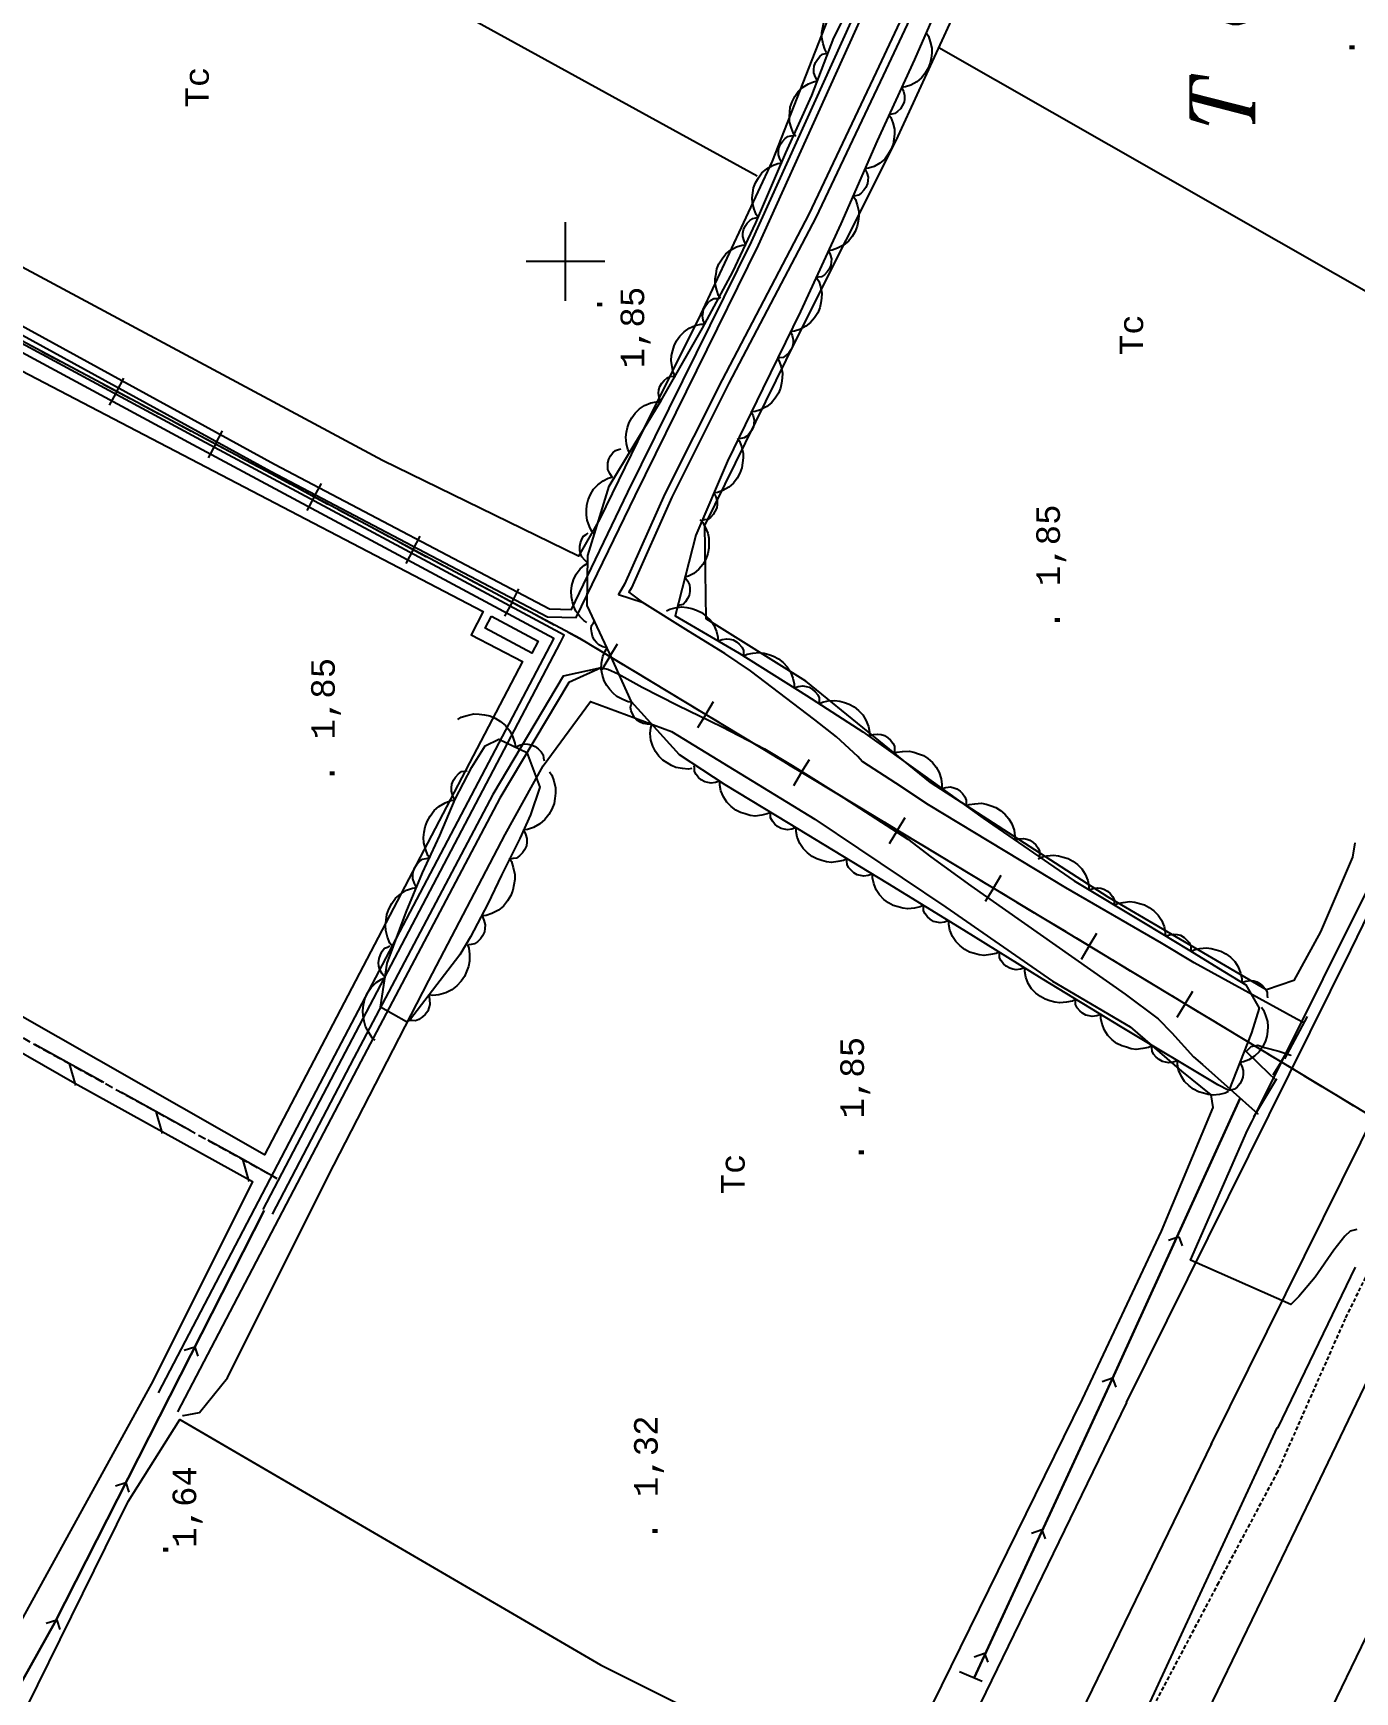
# Model space of a CAD drawing. Extents: x 730354 to 731930, y 4378581 to 4379608.
# Drawn here: x 730766.2 to 730850.2, y 4378709.1 to 4378814.5 of the extents above; entities that cross this region are included whole.
import ezdxf

# ---------------------------------------------------------------- set-up
doc = ezdxf.new("R2010")
doc.units = 0
doc.header["$MEASUREMENT"] = 0
doc.linetypes.add('DASHED', pattern=[0.75, 0.5, -0.25])
doc.linetypes.add('HIDDEN', pattern=[0.375, 0.25, -0.125])
doc.layers.get('0').update_dxf_attribs({"linetype": 'CONTINUOUS'})
for name, color, linetype in [('1', 7, 'CONTINUOUS'), ('11', 7, 'CONTINUOUS'), ('14', 7, 'CONTINUOUS'), ('2', 7, 'CONTINUOUS'), ('22', 7, 'CONTINUOUS'), ('27', 7, 'CONTINUOUS'), ('29', 7, 'CONTINUOUS'), ('30', 7, 'CONTINUOUS'), ('36', 7, 'CONTINUOUS'), ('44', 7, 'CONTINUOUS'), ('48', 7, 'CONTINUOUS'), ('51', 7, 'CONTINUOUS'), ('53', 7, 'CONTINUOUS'), ('56', 7, 'CONTINUOUS'), ('62', 7, 'CONTINUOUS'), ('9', 7, 'CONTINUOUS'), ('PATTERN_CLASS', 7, 'CONTINUOUS')]:
    doc.layers.add(name, color=color, linetype=linetype)
doc.styles.add('ITALICT', font='ITALICT', dxfattribs={"height": 0.2})
doc.styles.add('MONOTXT', font='MONOTXT', dxfattribs={"height": 0.2})

# ---------------------------------------------------------------- blocks, each defined once
blk = doc.blocks.new('CRUZ')
at = {"layer": '62', "color": 7, "linetype": 'CONTINUOUS'}
for p, q in [((0, -2.5), (0, 2.5)), ((-2.5, 0), (2.5, 0))]:
    blk.add_line(p, q, dxfattribs=at)
blk = doc.blocks.new('MARVA')
at = {"layer": '62', "color": 7, "linetype": 'CONTINUOUS', "xscale": 9.99990686758433, "yscale": 9.99990686758433, "rotation": 90}
blk.add_blockref('CRUZ', (3999.96, 1999.98), dxfattribs=at)
at = {"layer": '62', "color": 7, "linetype": 'CONTINUOUS', "style": 'MONOTXT'}
blk.add_attdef('TAG50', (0, 0), '', height=20, rotation=180, dxfattribs=at)
blk = doc.blocks.new('MARVAL')
at = {"layer": '62', "color": 7, "linetype": 'CONTINUOUS', "xscale": 0.1000009313241567, "yscale": 0.1000009313241567}
blk.add_blockref('MARVA', (0, 0), dxfattribs=at)

msp = doc.modelspace()

# ---------------------------------------------------------------- linework, layer by layer
at = {"layer": '1', "color": 1, "linetype": 'CONTINUOUS'}
msp.add_lwpolyline([(730795.3, 4378777.46), (730798.26, 4378775.88), (730797.85, 4378775.11), (730794.89, 4378776.69), (730795.3, 4378777.46)], dxfattribs=at)
at = {"layer": '11', "color": 1, "linetype": 'CONTINUOUS'}
for points in [[(730835.67, 4378727.48), (730849.93, 4378756.23), (730884.98, 4378828.23), (730900, 4378859.41)], [(730841.04, 4378724.82), (730855.31, 4378753.58), (730890.38, 4378825.62), (730900, 4378845.59)], [(730835.67, 4378727.48), (730826.01, 4378707.58), (730819.03, 4378693.21), (730814.09, 4378683.03), (730810.12, 4378674.73), (730806.06, 4378666.15), (730801.54, 4378656.64), (730796.42, 4378646.02), (730790.75, 4378634.5), (730784.64, 4378622.31), (730778.28, 4378609.5), (730773.71, 4378600)], [(730841.07, 4378724.87), (730831.41, 4378704.96), (730824.43, 4378690.6), (730819.5, 4378680.42), (730815.54, 4378672.14), (730811.48, 4378663.57), (730806.96, 4378654.04), (730801.82, 4378643.4), (730796.13, 4378631.85), (730790.3, 4378620.23), (730785.85, 4378611.42), (730783.76, 4378607.17), (730781.63, 4378602.62), (730780.39, 4378600)]]:
    msp.add_lwpolyline(points, dxfattribs=at)
at = {"layer": '14', "color": 1, "linetype": 'CONTINUOUS'}
for points in [[(730847.73, 4378722.09), (730866.72, 4378761.66), (730878.82, 4378786.77), (730889.68, 4378809.16), (730899.89, 4378830.13), (730900, 4378830.36)], [(730788.65, 4378600), (730790.15, 4378603.08), (730793.92, 4378610.82), (730797.54, 4378618.38), (730801.16, 4378625.96), (730804.94, 4378633.76), (730808.69, 4378641.41), (730812.19, 4378648.56), (730815.55, 4378655.42), (730818.86, 4378662.23), (730822.08, 4378668.91), (730825.19, 4378675.36), (730828.35, 4378681.94), (730831.77, 4378689.05), (730835.57, 4378696.94), (730840.23, 4378706.58), (730847.73, 4378722.09)], [(730796.43, 4378600), (730796.45, 4378600.04), (730800.23, 4378607.79), (730803.85, 4378615.34), (730807.47, 4378622.92), (730811.23, 4378630.71), (730814.97, 4378638.34), (730818.48, 4378645.48), (730821.84, 4378652.35), (730825.15, 4378659.17), (730828.38, 4378665.87), (730831.49, 4378672.33), (730834.66, 4378678.9), (730838.07, 4378686.02), (730841.87, 4378693.91), (730846.53, 4378703.54), (730854.03, 4378719.05)]]:
    msp.add_lwpolyline(points, dxfattribs=at)
at = {"layer": '2', "color": 1, "linetype": 'CONTINUOUS'}
for p, q in [((730845.73, 4378749.33), (730847.17, 4378752.02)), ((730843.75, 4378745.64), (730845.22, 4378748.07)), ((730825.05, 4378710.38), (730826.49, 4378709.77))]:
    msp.add_line(p, q, dxfattribs=at)
at = {"layer": '22', "color": 5, "linetype": 'CONTINUOUS'}
for points in [[(730846.93, 4378751.67), (730846.9, 4378751.63), (730846.5, 4378751.84), (730839.97, 4378755.42), (730837.88, 4378756.67), (730831.8, 4378760.19), (730823.07, 4378765.46), (730820.99, 4378766.84), (730818.9, 4378768.21), (730818.88, 4378768.21), (730818.58, 4378768.54), (730817.22, 4378769.8), (730815.85, 4378770.88), (730811.76, 4378773.98), (730810.12, 4378775.08), (730807.82, 4378776.5), (730804.87, 4378778.36)], [(730802.26, 4378774.17), (730802.7, 4378774.1), (730803.35, 4378773.8), (730804.88, 4378772.94), (730807.11, 4378771.8), (730809.95, 4378770.42), (730812.66, 4378769.02), (730814.4, 4378767.98), (730817.69, 4378765.92), (730821.76, 4378763.29), (730823.22, 4378762.17), (730825.76, 4378760.33), (730835.58, 4378753.44), (730837.67, 4378751.86), (730838.55, 4378750.98), (730839.92, 4378749.46), (730840.49, 4378748.96), (730844.01, 4378745.84), (730844.01, 4378745.84)], [(730845.09, 4378748.05), (730845.08, 4378748.06), (730844.75, 4378748.35), (730843.28, 4378749.8), (730843.59, 4378750.11), (730844.02, 4378750.19), (730844.43, 4378750.05), (730845.34, 4378749.81), (730846.12, 4378749.56), (730846.12, 4378749.56)]]:
    msp.add_lwpolyline(points, dxfattribs=at)
at = {"layer": '27', "color": 5, "linetype": 'CONTINUOUS'}
for p, q in [((730842.89, 4378746.83), (730834.42, 4378728.23)), ((730838.99, 4378738.02), (730838.33, 4378737.78)), ((730838.99, 4378738.02), (730839.21, 4378737.45)), ((730776.43, 4378731), (730775.76, 4378730.78)), ((730776.43, 4378731), (730776.62, 4378730.42)), ((730834.77, 4378729.04), (730834.11, 4378728.79)), ((730834.77, 4378729.04), (730834.99, 4378728.46)), ((730834.42, 4378728.23), (730825.97, 4378709.99)), ((730772.04, 4378722.37), (730771.38, 4378722.16)), ((730772.04, 4378722.37), (730772.24, 4378721.79)), ((730830.28, 4378719.4), (730829.62, 4378719.15)), ((730830.28, 4378719.4), (730830.49, 4378718.82)), ((730767.66, 4378713.65), (730766.99, 4378713.43)), ((730767.66, 4378713.65), (730767.85, 4378713.06)), ((730826.64, 4378711.54), (730825.98, 4378711.3)), ((730826.64, 4378711.54), (730826.85, 4378710.97))]:
    msp.add_line(p, q, dxfattribs=at)
msp.add_lwpolyline([(730780.85, 4378739.69), (730767.54, 4378713.5), (730759.26, 4378698.73), (730748.83, 4378682.98), (730736.36, 4378663.96), (730727.98, 4378650.58), (730719.64, 4378636.23), (730721.64, 4378635.29)], dxfattribs=at)
at = {"layer": '29', "color": 7, "linetype": 'CONTINUOUS'}
for p, q in [((730768.45, 4378749.03), (730766.26, 4378750.24)), ((730770.64, 4378747.82), (730768.45, 4378749.03)), ((730768.45, 4378749.03), (730768.85, 4378747.63)), ((730773.96, 4378745.98), (730771.77, 4378747.19)), ((730776.14, 4378744.77), (730773.96, 4378745.98)), ((730773.96, 4378745.98), (730774.36, 4378744.59)), ((730779.46, 4378742.94), (730777.27, 4378744.15)), ((730781.65, 4378741.73), (730779.46, 4378742.94)), ((730779.46, 4378742.94), (730779.86, 4378741.54))]:
    msp.add_line(p, q, dxfattribs=at)
at = {"layer": '30', "color": 5, "linetype": 'CONTINUOUS'}
for points in [[(730747.07, 4378805.4), (730781.25, 4378786.68), (730798.85, 4378777.42), (730800.68, 4378777.37), (730804.42, 4378785.12), (730812.27, 4378801.05), (730824.93, 4378829.02), (730827.92, 4378834.1), (730835.06, 4378847.14), (730840.88, 4378856.52), (730845.54, 4378864.17), (730850.79, 4378871.83), (730854.82, 4378876.59), (730857.13, 4378879.65), (730863.17, 4378888.86), (730867.72, 4378895.89), (730870.51, 4378900.49), (730872.91, 4378904.53), (730875.5, 4378909.02), (730877.47, 4378912.69), (730879.45, 4378916.67), (730879.89, 4378918.59), (730863.12, 4378928.75)], [(730873.5, 4378903.84), (730869.93, 4378897.02), (730866.1, 4378890.58), (730861.62, 4378883.68), (730856.8, 4378877.65), (730851.38, 4378871.41), (730846.35, 4378864.33), (730842.43, 4378857.57), (730838.54, 4378850.21), (730835, 4378843.44), (730832.28, 4378838.27), (730826.91, 4378827.28), (730819.75, 4378812.04), (730815.47, 4378803.02), (730809.95, 4378792.49), (730806.31, 4378785.24), (730803.74, 4378779.5), (730803.36, 4378778.84), (730804.87, 4378778.36)], [(730780.77, 4378739.74), (730785.33, 4378748.46), (730799.69, 4378775.79), (730799.92, 4378776.25), (730776.54, 4378788.79), (730746.8, 4378804.83)], [(730802.26, 4378774.17), (730799.85, 4378773.64), (730795.38, 4378766.13), (730786.54, 4378749.39), (730781.35, 4378739.45)]]:
    msp.add_lwpolyline(points, dxfattribs=at)
at = {"layer": '30', "color": 1, "linetype": 'CONTINUOUS'}
for points in [[(730747.29, 4378805.85), (730781.49, 4378787.12), (730798.98, 4378777.92), (730800.37, 4378777.88), (730803.97, 4378785.34), (730811.82, 4378801.26), (730824.49, 4378829.25), (730827.49, 4378834.35), (730834.63, 4378847.39), (730840.45, 4378856.78), (730845.12, 4378864.44), (730850.39, 4378872.13), (730854.43, 4378876.9), (730856.72, 4378879.94), (730862.75, 4378889.13), (730867.3, 4378896.16), (730870.08, 4378900.75), (730872.48, 4378904.78), (730875.06, 4378909.26), (730877.03, 4378912.92), (730878.98, 4378916.84), (730879.32, 4378918.35), (730862.91, 4378928.29)], [(730873.94, 4378903.6), (730870.37, 4378896.78), (730866.52, 4378890.32), (730862.03, 4378883.39), (730857.18, 4378877.33), (730851.77, 4378871.1), (730846.77, 4378864.06), (730842.87, 4378857.33), (730838.98, 4378849.98), (730835.44, 4378843.21), (730832.73, 4378838.04), (730827.36, 4378827.06), (730820.2, 4378811.83), (730815.92, 4378802.8), (730810.39, 4378792.26), (730806.76, 4378785.03), (730804.19, 4378779.27), (730804.02, 4378778.98), (730804.87, 4378778.36)], [(730774.12, 4378728.1), (730784.89, 4378748.69), (730799.25, 4378776.02), (730799.26, 4378776.04), (730776.3, 4378788.35), (730746.58, 4378804.38)], [(730802.26, 4378774.17), (730800.2, 4378773.25), (730795.82, 4378765.89), (730786.98, 4378749.16), (730775.34, 4378726.89)]]:
    msp.add_lwpolyline(points, dxfattribs=at)
at = {"layer": '44', "color": 44, "linetype": 'CONTINUOUS'}
for points in [[(730850.3, 4378738.48), (730849.88, 4378738.37), (730849.55, 4378738.06), (730848.84, 4378737.16), (730847.65, 4378735.46), (730846.61, 4378734.23), (730846.12, 4378733.71), (730839.74, 4378736.52), (730839.73, 4378736.53), (730843.35, 4378744.8), (730843.64, 4378745.33), (730843.83, 4378745.71), (730852.51, 4378763.12)], [(730845.29, 4378725.85), (730850.23, 4378736.09)], [(730784.16, 4378600), (730821.53, 4378677.21), (730832.15, 4378697.86), (730832.44, 4378698.4), (730833.62, 4378700.8), (730833.87, 4378701.3), (730845.25, 4378725.87), (730845.29, 4378725.85)]]:
    msp.add_lwpolyline(points, dxfattribs=at)
at = {"layer": '51', "color": 3, "linetype": 'CONTINUOUS'}
for p, q in [((730762.49, 4378832.79), (730812.18, 4378805.44)), ((730863.63, 4378790.81), (730823.74, 4378813.58))]:
    msp.add_line(p, q, dxfattribs=at)
for points in [[(730850.19, 4378763.06), (730850.04, 4378762.14), (730847.99, 4378757.4), (730846.3, 4378754.3), (730844.57, 4378753.71), (730834.49, 4378759.6), (730823.2, 4378766.88), (730815.28, 4378773.34), (730808.95, 4378777.3), (730808.86, 4378783.23), (730814.68, 4378795.06), (730821.03, 4378807.69), (730824.93, 4378816.16), (730830.35, 4378828.23), (730834.83, 4378836.07), (730839, 4378843.83), (730842.02, 4378849.54), (730844.49, 4378853.92), (730846.46, 4378857.09), (730852.09, 4378865.17), (730857.26, 4378872.34), (730862.42, 4378879.36), (730866.32, 4378884.94), (730873.95, 4378897.41)], [(730715.16, 4378895.08), (730753.05, 4378873.92), (730752.51, 4378872.73), (730778.56, 4378858.04), (730823.39, 4378831.69), (730821.77, 4378827.52), (730816.85, 4378815.84), (730813.14, 4378806.38), (730808.58, 4378796.64), (730804.98, 4378789.39), (730802.15, 4378783.6), (730800.83, 4378781.28), (730788.36, 4378787.35), (730758.17, 4378803.55), (730747.59, 4378809.1), (730746.8, 4378807.71), (730726.1, 4378818.98), (730695.52, 4378834.67), (730696, 4378836.53), (730693.79, 4378837.78), (730692.77, 4378836.77), (730679, 4378843.77)], [(730733.18, 4378810.69), (730754.6, 4378798.69), (730794.76, 4378777.76), (730794, 4378776.28), (730797.27, 4378774.57), (730780.87, 4378743.23), (730741.49, 4378765.67), (730716.5, 4378781.17), (730733.18, 4378810.69)], [(730761.3, 4378704.92), (730726.59, 4378724.33), (730703.51, 4378737.09), (730683, 4378749.61), (730685.88, 4378754.51), (730681.59, 4378757.71), (730691.88, 4378777.14), (730698.49, 4378788.08), (730717.5, 4378777.46), (730744.29, 4378761.84), (730768.8, 4378747.78), (730780.09, 4378741.52), (730773.79, 4378728.89), (730764.57, 4378712.13), (730761.3, 4378704.92)], [(730775.65, 4378726.67), (730775.71, 4378726.65), (730776.73, 4378726.84), (730778.51, 4378729.05), (730784.88, 4378741.82), (730791.32, 4378754.31), (730796.17, 4378763.58), (730798.57, 4378767.94), (730801.58, 4378772.03), (730806.74, 4378770.14), (730815.85, 4378764.55), (730824.18, 4378758.96), (730830.96, 4378754.27), (730835.89, 4378751.36), (730839.16, 4378748.54), (730841.03, 4378747.03), (730841.16, 4378746.23), (730837.87, 4378738.37), (730832.85, 4378727.69)], [(730832.85, 4378727.69), (730819.72, 4378701), (730801.34, 4378663.92), (730787.33, 4378634.4), (730772.36, 4378604.21), (730770.27, 4378600)], [(730703.55, 4378600), (730711.47, 4378614.02), (730721.98, 4378632.66), (730736.16, 4378656.02), (730739.76, 4378662.51), (730738.51, 4378663.71), (730749.97, 4378682.31), (730762.1, 4378700.76), (730772.19, 4378721.19), (730775.49, 4378726.41), (730802.22, 4378710.82), (730820.14, 4378701.86)]]:
    msp.add_lwpolyline(points, dxfattribs=at)
at = {"layer": '53', "color": 3, "linetype": 'CONTINUOUS'}
for points in [[(730816.6, 4378813.29), (730816.48, 4378813.49), (730816.37, 4378813.84), (730816.29, 4378814.25), (730816.3, 4378814.56), (730816.36, 4378814.88), (730816.43, 4378815.19), (730816.57, 4378815.51), (730816.77, 4378815.82), (730817.02, 4378816.12), (730817.32, 4378816.35), (730817.71, 4378816.55), (730818.06, 4378816.65), (730818.31, 4378816.67), (730818.2, 4378816.93), (730818.13, 4378817.21), (730818.15, 4378817.42), (730818.18, 4378817.62), (730818.3, 4378817.85), (730818.43, 4378818.03), (730818.61, 4378818.21), (730818.79, 4378818.33), (730818.99, 4378818.35), (730819.15, 4378818.37)], [(730822.94, 4378814.51), (730823.07, 4378814.32), (730823.19, 4378813.97), (730823.29, 4378813.57), (730823.29, 4378813.25), (730823.24, 4378812.93), (730823.18, 4378812.62), (730823.06, 4378812.3), (730822.87, 4378811.98), (730822.63, 4378811.67), (730822.33, 4378811.43), (730821.95, 4378811.22), (730821.61, 4378811.1), (730821.36, 4378811.07), (730821.48, 4378810.82), (730821.56, 4378810.55), (730821.55, 4378810.33), (730821.52, 4378810.13), (730821.41, 4378809.89), (730821.29, 4378809.71), (730821.11, 4378809.53), (730820.94, 4378809.4), (730820.74, 4378809.37), (730820.58, 4378809.34)], [(730814.64, 4378807.95), (730814.5, 4378808.14), (730814.37, 4378808.48), (730814.24, 4378808.87), (730814.23, 4378809.19), (730814.25, 4378809.51), (730814.29, 4378809.82), (730814.4, 4378810.16), (730814.57, 4378810.48), (730814.79, 4378810.8), (730815.07, 4378811.07), (730815.44, 4378811.3), (730815.77, 4378811.43), (730816.02, 4378811.48), (730815.89, 4378811.72), (730815.79, 4378811.99), (730815.79, 4378812.21), (730815.8, 4378812.41), (730815.9, 4378812.66), (730816.01, 4378812.84), (730816.17, 4378813.04), (730816.34, 4378813.18), (730816.54, 4378813.22), (730816.69, 4378813.25)], [(730820.56, 4378809.35), (730820.69, 4378809.16), (730820.81, 4378808.82), (730820.92, 4378808.41), (730820.92, 4378808.1), (730820.88, 4378807.78), (730820.83, 4378807.47), (730820.7, 4378807.14), (730820.52, 4378806.82), (730820.29, 4378806.51), (730819.99, 4378806.26), (730819.62, 4378806.05), (730819.27, 4378805.93), (730819.03, 4378805.89), (730819.15, 4378805.64), (730819.23, 4378805.37), (730819.22, 4378805.15), (730819.2, 4378804.95), (730819.1, 4378804.71), (730818.97, 4378804.53), (730818.8, 4378804.34), (730818.63, 4378804.21), (730818.43, 4378804.18), (730818.27, 4378804.15)], [(730812.24, 4378802.8), (730812.11, 4378802.99), (730811.99, 4378803.33), (730811.88, 4378803.73), (730811.87, 4378804.05), (730811.91, 4378804.37), (730811.96, 4378804.68), (730812.08, 4378805.01), (730812.26, 4378805.33), (730812.49, 4378805.64), (730812.79, 4378805.89), (730813.16, 4378806.11), (730813.5, 4378806.23), (730813.75, 4378806.27), (730813.63, 4378806.52), (730813.54, 4378806.79), (730813.54, 4378807.01), (730813.57, 4378807.21), (730813.67, 4378807.45), (730813.79, 4378807.64), (730813.96, 4378807.82), (730814.13, 4378807.95), (730814.33, 4378807.99), (730814.49, 4378808.02)], [(730818.31, 4378804.14), (730818.44, 4378803.94), (730818.55, 4378803.6), (730818.65, 4378803.19), (730818.64, 4378802.88), (730818.6, 4378802.56), (730818.54, 4378802.25), (730818.41, 4378801.92), (730818.22, 4378801.6), (730817.98, 4378801.3), (730817.68, 4378801.05), (730817.3, 4378800.85), (730816.95, 4378800.73), (730816.71, 4378800.7), (730816.83, 4378800.45), (730816.91, 4378800.18), (730816.89, 4378799.96), (730816.87, 4378799.76), (730816.76, 4378799.52), (730816.63, 4378799.34), (730816.46, 4378799.16), (730816.28, 4378799.03), (730816.08, 4378799), (730815.93, 4378798.98)], [(730809.85, 4378797.65), (730809.72, 4378797.84), (730809.61, 4378798.19), (730809.51, 4378798.59), (730809.52, 4378798.91), (730809.57, 4378799.22), (730809.62, 4378799.54), (730809.75, 4378799.86), (730809.95, 4378800.18), (730810.19, 4378800.48), (730810.49, 4378800.72), (730810.87, 4378800.93), (730811.22, 4378801.04), (730811.46, 4378801.07), (730811.35, 4378801.32), (730811.27, 4378801.6), (730811.28, 4378801.81), (730811.31, 4378802.02), (730811.42, 4378802.25), (730811.55, 4378802.43), (730811.72, 4378802.61), (730811.9, 4378802.74), (730812.1, 4378802.77), (730812.26, 4378802.79)], [(730815.97, 4378798.95), (730816.1, 4378798.76), (730816.21, 4378798.41), (730816.29, 4378798), (730816.28, 4378797.68), (730816.23, 4378797.37), (730816.16, 4378797.06), (730816.03, 4378796.74), (730815.83, 4378796.42), (730815.58, 4378796.12), (730815.28, 4378795.89), (730814.9, 4378795.69), (730814.55, 4378795.58), (730814.3, 4378795.56), (730814.41, 4378795.31), (730814.48, 4378795.03), (730814.47, 4378794.81), (730814.43, 4378794.61), (730814.32, 4378794.38), (730814.19, 4378794.2), (730814.01, 4378794.02), (730813.83, 4378793.9), (730813.63, 4378793.87), (730813.48, 4378793.85)], [(730806.97, 4378792.74), (730806.85, 4378792.94), (730806.77, 4378793.3), (730806.71, 4378793.71), (730806.74, 4378794.03), (730806.82, 4378794.34), (730806.9, 4378794.64), (730807.06, 4378794.96), (730807.27, 4378795.26), (730807.54, 4378795.54), (730807.86, 4378795.76), (730808.25, 4378795.93), (730808.61, 4378796.01), (730808.86, 4378796.02), (730808.76, 4378796.28), (730808.71, 4378796.56), (730808.74, 4378796.78), (730808.78, 4378796.98), (730808.91, 4378797.2), (730809.05, 4378797.37), (730809.24, 4378797.54), (730809.43, 4378797.65), (730809.63, 4378797.66), (730809.79, 4378797.67)], [(730813.47, 4378793.85), (730813.59, 4378793.66), (730813.7, 4378793.31), (730813.79, 4378792.9), (730813.78, 4378792.59), (730813.73, 4378792.27), (730813.66, 4378791.96), (730813.53, 4378791.64), (730813.33, 4378791.32), (730813.09, 4378791.02), (730812.79, 4378790.78), (730812.4, 4378790.58), (730812.05, 4378790.48), (730811.81, 4378790.45), (730811.92, 4378790.2), (730811.99, 4378789.92), (730811.98, 4378789.71), (730811.95, 4378789.5), (730811.83, 4378789.27), (730811.7, 4378789.09), (730811.53, 4378788.91), (730811.35, 4378788.79), (730811.15, 4378788.76), (730810.99, 4378788.74)], [(730804.06, 4378787.86), (730803.96, 4378788.06), (730803.88, 4378788.42), (730803.83, 4378788.83), (730803.87, 4378789.15), (730803.95, 4378789.46), (730804.04, 4378789.76), (730804.21, 4378790.07), (730804.43, 4378790.36), (730804.7, 4378790.64), (730805.03, 4378790.85), (730805.43, 4378791.01), (730805.79, 4378791.09), (730806.03, 4378791.09), (730805.95, 4378791.35), (730805.9, 4378791.63), (730805.93, 4378791.85), (730805.99, 4378792.05), (730806.12, 4378792.27), (730806.27, 4378792.43), (730806.46, 4378792.6), (730806.65, 4378792.7), (730806.85, 4378792.71), (730807.01, 4378792.72)], [(730810.93, 4378788.77), (730811.06, 4378788.58), (730811.18, 4378788.24), (730811.29, 4378787.83), (730811.3, 4378787.52), (730811.26, 4378787.2), (730811.21, 4378786.89), (730811.09, 4378786.56), (730810.91, 4378786.24), (730810.68, 4378785.92), (730810.39, 4378785.67), (730810.01, 4378785.45), (730809.67, 4378785.33), (730809.43, 4378785.29), (730809.55, 4378785.05), (730809.63, 4378784.77), (730809.63, 4378784.56), (730809.61, 4378784.35), (730809.5, 4378784.12), (730809.38, 4378783.93), (730809.21, 4378783.74), (730809.04, 4378783.61), (730808.84, 4378783.58), (730808.69, 4378783.55)], [(730801.84, 4378782.67), (730801.68, 4378782.85), (730801.53, 4378783.17), (730801.38, 4378783.56), (730801.34, 4378783.88), (730801.34, 4378784.2), (730801.36, 4378784.52), (730801.44, 4378784.85), (730801.59, 4378785.19), (730801.78, 4378785.53), (730802.05, 4378785.81), (730802.4, 4378786.07), (730802.72, 4378786.23), (730802.96, 4378786.29), (730802.82, 4378786.52), (730802.7, 4378786.78), (730802.68, 4378787), (730802.68, 4378787.21), (730802.76, 4378787.45), (730802.86, 4378787.65), (730803.01, 4378787.85), (730803.17, 4378788), (730803.36, 4378788.06), (730803.51, 4378788.1)], [(730808.54, 4378783.6), (730808.7, 4378783.43), (730808.88, 4378783.11), (730809.05, 4378782.73), (730809.1, 4378782.42), (730809.11, 4378782.1), (730809.11, 4378781.78), (730809.04, 4378781.44), (730808.91, 4378781.09), (730808.73, 4378780.75), (730808.48, 4378780.45), (730808.15, 4378780.18), (730807.82, 4378780.01), (730807.59, 4378779.93), (730807.75, 4378779.71), (730807.88, 4378779.45), (730807.9, 4378779.24), (730807.91, 4378779.03), (730807.85, 4378778.78), (730807.75, 4378778.58), (730807.62, 4378778.37), (730807.47, 4378778.21), (730807.27, 4378778.15), (730807.13, 4378778.09)], [(730801.35, 4378777.05), (730801.16, 4378777.18), (730800.91, 4378777.45), (730800.66, 4378777.78), (730800.53, 4378778.07), (730800.45, 4378778.38), (730800.38, 4378778.69), (730800.36, 4378779.04), (730800.41, 4378779.4), (730800.5, 4378779.78), (730800.68, 4378780.13), (730800.94, 4378780.47), (730801.21, 4378780.71), (730801.42, 4378780.84), (730801.22, 4378781.02), (730801.03, 4378781.24), (730800.96, 4378781.44), (730800.9, 4378781.64), (730800.9, 4378781.9), (730800.95, 4378782.12), (730801.03, 4378782.36), (730801.14, 4378782.54), (730801.31, 4378782.65), (730801.44, 4378782.74)], [(730806.42, 4378777.8), (730806.63, 4378777.91), (730806.98, 4378777.99), (730807.4, 4378778.05), (730807.71, 4378778.02), (730808.02, 4378777.94), (730808.33, 4378777.85), (730808.64, 4378777.69), (730808.94, 4378777.47), (730809.22, 4378777.21), (730809.43, 4378776.89), (730809.6, 4378776.49), (730809.68, 4378776.13), (730809.69, 4378775.89), (730809.95, 4378775.98), (730810.23, 4378776.03), (730810.45, 4378776), (730810.65, 4378775.95), (730810.87, 4378775.82), (730811.04, 4378775.68), (730811.21, 4378775.49), (730811.31, 4378775.3), (730811.32, 4378775.1), (730811.34, 4378774.94)], [(730804.21, 4378772), (730803.98, 4378772.02), (730803.64, 4378772.16), (730803.27, 4378772.35), (730803.03, 4378772.56), (730802.82, 4378772.81), (730802.62, 4378773.05), (730802.46, 4378773.36), (730802.34, 4378773.71), (730802.27, 4378774.09), (730802.28, 4378774.48), (730802.37, 4378774.9), (730802.51, 4378775.24), (730802.65, 4378775.44), (730802.38, 4378775.52), (730802.12, 4378775.64), (730801.96, 4378775.79), (730801.83, 4378775.95), (730801.72, 4378776.18), (730801.67, 4378776.4), (730801.64, 4378776.65), (730801.66, 4378776.86), (730801.77, 4378777.03), (730801.85, 4378777.17)], [(730811.33, 4378774.93), (730811.54, 4378775.04), (730811.9, 4378775.1), (730812.31, 4378775.15), (730812.62, 4378775.11), (730812.93, 4378775.02), (730813.23, 4378774.92), (730813.54, 4378774.75), (730813.83, 4378774.52), (730814.1, 4378774.25), (730814.31, 4378773.92), (730814.46, 4378773.52), (730814.53, 4378773.16), (730814.53, 4378772.91), (730814.79, 4378772.99), (730815.08, 4378773.04), (730815.29, 4378773), (730815.49, 4378772.94), (730815.71, 4378772.81), (730815.87, 4378772.66), (730816.03, 4378772.46), (730816.13, 4378772.27), (730816.13, 4378772.07), (730816.14, 4378771.91)], [(730808.02, 4378767.79), (730807.8, 4378767.74), (730807.43, 4378767.77), (730807.02, 4378767.84), (730806.73, 4378767.97), (730806.46, 4378768.14), (730806.19, 4378768.31), (730805.94, 4378768.56), (730805.73, 4378768.86), (730805.54, 4378769.2), (730805.43, 4378769.57), (730805.39, 4378770), (730805.42, 4378770.36), (730805.49, 4378770.6), (730805.22, 4378770.59), (730804.93, 4378770.63), (730804.74, 4378770.72), (730804.56, 4378770.83), (730804.39, 4378771.02), (730804.27, 4378771.21), (730804.17, 4378771.44), (730804.12, 4378771.65), (730804.17, 4378771.85), (730804.21, 4378772)], [(730816.14, 4378771.9), (730816.34, 4378772), (730816.7, 4378772.07), (730817.12, 4378772.11), (730817.43, 4378772.06), (730817.74, 4378771.97), (730818.04, 4378771.87), (730818.34, 4378771.7), (730818.63, 4378771.47), (730818.9, 4378771.19), (730819.1, 4378770.86), (730819.26, 4378770.45), (730819.32, 4378770.09), (730819.32, 4378769.85), (730819.58, 4378769.93), (730819.86, 4378769.97), (730820.07, 4378769.93), (730820.27, 4378769.87), (730820.49, 4378769.73), (730820.65, 4378769.58), (730820.81, 4378769.38), (730820.91, 4378769.19), (730820.91, 4378768.99), (730820.92, 4378768.83)], [(730793.16, 4378770.9), (730793.37, 4378771.04), (730793.74, 4378771.15), (730794.18, 4378771.25), (730794.52, 4378771.24), (730794.85, 4378771.18), (730795.19, 4378771.12), (730795.53, 4378770.98), (730795.87, 4378770.77), (730796.19, 4378770.51), (730796.45, 4378770.18), (730796.66, 4378769.78), (730796.78, 4378769.4), (730796.81, 4378769.14), (730797.07, 4378769.26), (730797.37, 4378769.34), (730797.6, 4378769.32), (730797.82, 4378769.29), (730798.07, 4378769.17), (730798.26, 4378769.03), (730798.45, 4378768.84), (730798.58, 4378768.65), (730798.61, 4378768.44), (730798.64, 4378768.27)], [(730820.85, 4378768.73), (730821.06, 4378768.82), (730821.42, 4378768.87), (730821.84, 4378768.88), (730822.15, 4378768.82), (730822.45, 4378768.71), (730822.75, 4378768.6), (730823.04, 4378768.41), (730823.32, 4378768.17), (730823.57, 4378767.87), (730823.76, 4378767.53), (730823.89, 4378767.12), (730823.93, 4378766.76), (730823.92, 4378766.51), (730824.18, 4378766.58), (730824.47, 4378766.61), (730824.68, 4378766.55), (730824.88, 4378766.49), (730825.09, 4378766.34), (730825.24, 4378766.18), (730825.39, 4378765.97), (730825.48, 4378765.77), (730825.47, 4378765.57), (730825.46, 4378765.42)], [(730791.39, 4378762.06), (730791.24, 4378762.26), (730791.11, 4378762.62), (730790.99, 4378763.05), (730790.98, 4378763.39), (730791.02, 4378763.73), (730791.07, 4378764.07), (730791.2, 4378764.42), (730791.39, 4378764.76), (730791.64, 4378765.1), (730791.95, 4378765.37), (730792.35, 4378765.6), (730792.71, 4378765.74), (730792.97, 4378765.78), (730792.84, 4378766.04), (730792.75, 4378766.33), (730792.75, 4378766.56), (730792.78, 4378766.78), (730792.88, 4378767.03), (730793.01, 4378767.23), (730793.19, 4378767.43), (730793.38, 4378767.58), (730793.59, 4378767.61), (730793.75, 4378767.65)], [(730798.99, 4378767.57), (730799.13, 4378767.36), (730799.26, 4378766.99), (730799.37, 4378766.56), (730799.37, 4378766.22), (730799.32, 4378765.88), (730799.27, 4378765.55), (730799.13, 4378765.2), (730798.93, 4378764.86), (730798.68, 4378764.53), (730798.37, 4378764.26), (730797.96, 4378764.04), (730797.59, 4378763.91), (730797.33, 4378763.88), (730797.46, 4378763.61), (730797.55, 4378763.32), (730797.54, 4378763.09), (730797.51, 4378762.87), (730797.4, 4378762.62), (730797.26, 4378762.42), (730797.08, 4378762.22), (730796.89, 4378762.09), (730796.68, 4378762.05), (730796.52, 4378762.02)], [(730813.03, 4378764.99), (730812.82, 4378764.89), (730812.47, 4378764.81), (730812.05, 4378764.76), (730811.74, 4378764.8), (730811.43, 4378764.89), (730811.13, 4378764.98), (730810.82, 4378765.14), (730810.52, 4378765.37), (730810.25, 4378765.64), (730810.04, 4378765.97), (730809.88, 4378766.37), (730809.81, 4378766.73), (730809.8, 4378766.97), (730809.54, 4378766.89), (730809.26, 4378766.84), (730809.05, 4378766.88), (730808.85, 4378766.93), (730808.63, 4378767.06), (730808.46, 4378767.21), (730808.3, 4378767.4), (730808.19, 4378767.59), (730808.19, 4378767.8), (730808.18, 4378767.95)], [(730825.45, 4378765.4), (730825.66, 4378765.49), (730826.02, 4378765.54), (730826.44, 4378765.57), (730826.75, 4378765.51), (730827.05, 4378765.41), (730827.35, 4378765.3), (730827.65, 4378765.12), (730827.93, 4378764.88), (730828.19, 4378764.59), (730828.38, 4378764.26), (730828.52, 4378763.85), (730828.57, 4378763.48), (730828.56, 4378763.24), (730828.83, 4378763.31), (730829.11, 4378763.34), (730829.32, 4378763.29), (730829.52, 4378763.23), (730829.73, 4378763.08), (730829.89, 4378762.93), (730830.04, 4378762.72), (730830.13, 4378762.53), (730830.13, 4378762.33), (730830.13, 4378762.17)], [(730817.89, 4378762.04), (730817.68, 4378761.93), (730817.32, 4378761.86), (730816.91, 4378761.81), (730816.59, 4378761.85), (730816.29, 4378761.93), (730815.98, 4378762.03), (730815.67, 4378762.19), (730815.38, 4378762.41), (730815.1, 4378762.69), (730814.89, 4378763.01), (730814.73, 4378763.41), (730814.66, 4378763.77), (730814.66, 4378764.02), (730814.39, 4378763.93), (730814.11, 4378763.88), (730813.9, 4378763.92), (730813.7, 4378763.97), (730813.48, 4378764.1), (730813.31, 4378764.25), (730813.15, 4378764.44), (730813.04, 4378764.64), (730813.04, 4378764.84), (730813.03, 4378764.99)], [(730788.98, 4378756.48), (730788.83, 4378756.68), (730788.69, 4378757.05), (730788.57, 4378757.48), (730788.56, 4378757.81), (730788.6, 4378758.15), (730788.64, 4378758.49), (730788.77, 4378758.84), (730788.96, 4378759.19), (730789.2, 4378759.53), (730789.51, 4378759.8), (730789.9, 4378760.04), (730790.27, 4378760.18), (730790.53, 4378760.22), (730790.39, 4378760.48), (730790.3, 4378760.77), (730790.3, 4378761), (730790.32, 4378761.22), (730790.43, 4378761.48), (730790.55, 4378761.68), (730790.73, 4378761.88), (730790.91, 4378762.02), (730791.13, 4378762.06), (730791.29, 4378762.1)], [(730796.42, 4378762.07), (730796.56, 4378761.86), (730796.68, 4378761.49), (730796.78, 4378761.05), (730796.77, 4378760.72), (730796.72, 4378760.38), (730796.66, 4378760.04), (730796.52, 4378759.7), (730796.31, 4378759.36), (730796.05, 4378759.04), (730795.73, 4378758.78), (730795.32, 4378758.56), (730794.95, 4378758.44), (730794.69, 4378758.41), (730794.81, 4378758.14), (730794.9, 4378757.85), (730794.88, 4378757.62), (730794.85, 4378757.4), (730794.73, 4378757.15), (730794.59, 4378756.95), (730794.41, 4378756.76), (730794.22, 4378756.63), (730794, 4378756.6), (730793.84, 4378756.57)], [(730822.74, 4378759.09), (730822.54, 4378758.98), (730822.18, 4378758.91), (730821.76, 4378758.86), (730821.45, 4378758.9), (730821.14, 4378758.98), (730820.84, 4378759.08), (730820.53, 4378759.24), (730820.24, 4378759.46), (730819.96, 4378759.74), (730819.75, 4378760.06), (730819.59, 4378760.46), (730819.51, 4378760.82), (730819.51, 4378761.07), (730819.25, 4378760.98), (730818.97, 4378760.93), (730818.76, 4378760.97), (730818.55, 4378761.02), (730818.33, 4378761.15), (730818.17, 4378761.3), (730818, 4378761.49), (730817.9, 4378761.68), (730817.89, 4378761.89), (730817.89, 4378762.04)], [(730830.04, 4378762.04), (730830.25, 4378762.14), (730830.6, 4378762.22), (730831.02, 4378762.27), (730831.33, 4378762.23), (730831.64, 4378762.15), (730831.95, 4378762.06), (730832.25, 4378761.89), (730832.55, 4378761.67), (730832.82, 4378761.4), (730833.03, 4378761.07), (730833.2, 4378760.67), (730833.27, 4378760.31), (730833.27, 4378760.07), (730833.54, 4378760.15), (730833.82, 4378760.2), (730834.03, 4378760.17), (730834.23, 4378760.11), (730834.45, 4378759.98), (730834.62, 4378759.83), (730834.78, 4378759.64), (730834.89, 4378759.45), (730834.89, 4378759.25), (730834.9, 4378759.09)], [(730827.59, 4378756.12), (730827.38, 4378756.02), (730827.02, 4378755.95), (730826.61, 4378755.9), (730826.3, 4378755.94), (730825.99, 4378756.02), (730825.68, 4378756.11), (730825.38, 4378756.28), (730825.08, 4378756.5), (730824.81, 4378756.78), (730824.6, 4378757.1), (730824.44, 4378757.5), (730824.36, 4378757.86), (730824.36, 4378758.11), (730824.1, 4378758.02), (730823.82, 4378757.97), (730823.61, 4378758.01), (730823.4, 4378758.06), (730823.18, 4378758.2), (730823.02, 4378758.35), (730822.86, 4378758.54), (730822.75, 4378758.73), (730822.75, 4378758.93), (730822.74, 4378759.09)], [(730834.9, 4378759.09), (730835.1, 4378759.2), (730835.46, 4378759.27), (730835.88, 4378759.32), (730836.19, 4378759.29), (730836.5, 4378759.2), (730836.8, 4378759.11), (730837.11, 4378758.95), (730837.41, 4378758.73), (730837.68, 4378758.46), (730837.89, 4378758.13), (730838.06, 4378757.73), (730838.13, 4378757.37), (730838.14, 4378757.13), (730838.4, 4378757.21), (730838.68, 4378757.26), (730838.89, 4378757.23), (730839.09, 4378757.18), (730839.32, 4378757.04), (730839.48, 4378756.9), (730839.65, 4378756.71), (730839.75, 4378756.51), (730839.76, 4378756.31), (730839.77, 4378756.16)], [(730787.9, 4378750.51), (730787.71, 4378750.67), (730787.49, 4378750.99), (730787.28, 4378751.38), (730787.19, 4378751.71), (730787.14, 4378752.05), (730787.11, 4378752.38), (730787.15, 4378752.75), (730787.25, 4378753.14), (730787.41, 4378753.52), (730787.64, 4378753.86), (730787.97, 4378754.18), (730788.3, 4378754.4), (730788.54, 4378754.5), (730788.35, 4378754.73), (730788.19, 4378754.99), (730788.14, 4378755.21), (730788.11, 4378755.43), (730788.15, 4378755.7), (730788.23, 4378755.93), (730788.35, 4378756.17), (730788.5, 4378756.35), (730788.69, 4378756.43), (730788.84, 4378756.51)], [(730793.77, 4378756.59), (730793.86, 4378756.36), (730793.9, 4378755.97), (730793.9, 4378755.53), (730793.83, 4378755.2), (730793.7, 4378754.88), (730793.57, 4378754.57), (730793.36, 4378754.26), (730793.09, 4378753.97), (730792.77, 4378753.71), (730792.4, 4378753.53), (730791.95, 4378753.4), (730791.56, 4378753.36), (730791.3, 4378753.39), (730791.36, 4378753.1), (730791.38, 4378752.79), (730791.32, 4378752.57), (730791.24, 4378752.36), (730791.08, 4378752.14), (730790.9, 4378751.99), (730790.68, 4378751.83), (730790.46, 4378751.75), (730790.25, 4378751.76), (730790.08, 4378751.77)], [(730832.4, 4378753.11), (730832.2, 4378753), (730831.84, 4378752.93), (730831.42, 4378752.89), (730831.11, 4378752.93), (730830.8, 4378753.02), (730830.5, 4378753.11), (730830.19, 4378753.28), (730829.9, 4378753.51), (730829.63, 4378753.78), (730829.42, 4378754.11), (730829.26, 4378754.51), (730829.19, 4378754.87), (730829.19, 4378755.11), (730828.93, 4378755.03), (730828.65, 4378754.99), (730828.44, 4378755.02), (730828.24, 4378755.08), (730828.02, 4378755.21), (730827.85, 4378755.36), (730827.69, 4378755.56), (730827.59, 4378755.75), (730827.58, 4378755.95), (730827.58, 4378756.11)], [(730839.76, 4378756.15), (730839.97, 4378756.26), (730840.33, 4378756.33), (730840.74, 4378756.38), (730841.05, 4378756.34), (730841.36, 4378756.26), (730841.67, 4378756.17), (730841.97, 4378756), (730842.27, 4378755.78), (730842.55, 4378755.51), (730842.76, 4378755.18), (730842.92, 4378754.78), (730842.99, 4378754.42), (730842.99, 4378754.18), (730843.26, 4378754.27), (730843.54, 4378754.31), (730843.75, 4378754.28), (730843.95, 4378754.23), (730844.17, 4378754.09), (730844.34, 4378753.95), (730844.5, 4378753.75), (730844.61, 4378753.56), (730844.61, 4378753.36), (730844.62, 4378753.2)], [(730837.26, 4378750.16), (730837.06, 4378750.05), (730836.7, 4378749.98), (730836.28, 4378749.93), (730835.97, 4378749.97), (730835.66, 4378750.06), (730835.36, 4378750.15), (730835.05, 4378750.31), (730834.76, 4378750.54), (730834.48, 4378750.81), (730834.27, 4378751.14), (730834.11, 4378751.54), (730834.04, 4378751.9), (730834.04, 4378752.14), (730833.78, 4378752.06), (730833.49, 4378752.01), (730833.28, 4378752.05), (730833.08, 4378752.1), (730832.86, 4378752.23), (730832.69, 4378752.38), (730832.53, 4378752.57), (730832.43, 4378752.77), (730832.42, 4378752.97), (730832.41, 4378753.12)], [(730844.24, 4378752.62), (730844.38, 4378752.43), (730844.51, 4378752.09), (730844.63, 4378751.7), (730844.65, 4378751.38), (730844.62, 4378751.06), (730844.59, 4378750.75), (730844.48, 4378750.41), (730844.31, 4378750.09), (730844.09, 4378749.77), (730843.8, 4378749.5), (730843.44, 4378749.27), (730843.1, 4378749.14), (730842.86, 4378749.09), (730842.99, 4378748.85), (730843.08, 4378748.58), (730843.09, 4378748.36), (730843.07, 4378748.16), (730842.98, 4378747.92), (730842.86, 4378747.73), (730842.7, 4378747.53), (730842.53, 4378747.4), (730842.33, 4378747.36), (730842.18, 4378747.32)], [(730842.15, 4378747.26), (730841.94, 4378747.15), (730841.58, 4378747.07), (730841.17, 4378747.02), (730840.86, 4378747.06), (730840.55, 4378747.14), (730840.24, 4378747.23), (730839.93, 4378747.39), (730839.64, 4378747.61), (730839.36, 4378747.88), (730839.15, 4378748.21), (730838.98, 4378748.61), (730838.91, 4378748.97), (730838.9, 4378749.21), (730838.64, 4378749.12), (730838.36, 4378749.07), (730838.15, 4378749.11), (730837.95, 4378749.16), (730837.73, 4378749.29), (730837.56, 4378749.44), (730837.39, 4378749.63), (730837.29, 4378749.82), (730837.28, 4378750.02), (730837.27, 4378750.18)]]:
    msp.add_lwpolyline(points, dxfattribs=at)
at = {"layer": '56', "color": 7, "linetype": 'CONTINUOUS'}
for p, q in [((730766.71, 4378794.29), (730767.87, 4378793.67)), ((730768.76, 4378793.2), (730769.92, 4378792.58)), ((730771.47, 4378791.75), (730771.91, 4378792.59)), ((730770.61, 4378792.21), (730772.33, 4378791.29)), ((730771.47, 4378791.75), (730770.99, 4378790.87)), ((730772.99, 4378790.94), (730774.15, 4378790.32)), ((730775.04, 4378789.85), (730776.21, 4378789.23)), ((730776.89, 4378788.86), (730778.61, 4378787.94)), ((730777.75, 4378788.4), (730777.28, 4378787.52)), ((730777.75, 4378788.4), (730778.19, 4378789.24)), ((730779.27, 4378787.59), (730780.43, 4378786.97)), ((730781.32, 4378786.5), (730782.49, 4378785.88)), ((730783.17, 4378785.51), (730784.89, 4378784.59)), ((730784.03, 4378785.05), (730784.48, 4378785.89)), ((730784.03, 4378785.05), (730783.56, 4378784.17)), ((730785.55, 4378784.24), (730786.72, 4378783.62)), ((730787.61, 4378783.15), (730788.77, 4378782.53)), ((730789.45, 4378782.16), (730791.17, 4378781.24)), ((730790.31, 4378781.7), (730790.76, 4378782.54)), ((730790.31, 4378781.7), (730789.84, 4378780.81)), ((730791.83, 4378780.89), (730793, 4378780.27)), ((730793.89, 4378779.8), (730795.05, 4378779.18)), ((730796.6, 4378778.35), (730797.04, 4378779.19)), ((730795.73, 4378778.81), (730797.46, 4378777.89)), ((730796.6, 4378778.35), (730796.12, 4378777.46)), ((730798.12, 4378777.54), (730799.28, 4378776.92)), ((730801.98, 4378775.4), (730803.65, 4378774.39)), ((730802.82, 4378774.9), (730802.3, 4378774.04)), ((730802.82, 4378774.9), (730803.31, 4378775.71)), ((730804.29, 4378774.01), (730805.42, 4378773.33)), ((730806.29, 4378772.8), (730807.42, 4378772.12)), ((730808.08, 4378771.72), (730809.75, 4378770.72)), ((730808.91, 4378771.22), (730809.4, 4378772.03)), ((730808.91, 4378771.22), (730808.39, 4378770.36)), ((730810.39, 4378770.33), (730811.52, 4378769.65)), ((730812.38, 4378769.13), (730813.51, 4378768.44)), ((730815.01, 4378767.54), (730815.5, 4378768.35)), ((730814.17, 4378768.04), (730815.84, 4378767.04)), ((730815.01, 4378767.54), (730814.49, 4378766.68)), ((730816.49, 4378766.65), (730817.61, 4378765.97)), ((730818.48, 4378765.45), (730819.61, 4378764.77)), ((730820.27, 4378764.36), (730821.94, 4378763.36)), ((730821.1, 4378763.86), (730821.59, 4378764.67)), ((730821.1, 4378763.86), (730820.58, 4378763)), ((730822.58, 4378762.97), (730823.71, 4378762.29)), ((730824.57, 4378761.77), (730825.7, 4378761.09)), ((730827.2, 4378760.18), (730827.69, 4378760.99)), ((730826.36, 4378760.69), (730828.03, 4378759.68)), ((730827.2, 4378760.18), (730826.68, 4378759.32)), ((730828.68, 4378759.29), (730829.8, 4378758.61)), ((730830.67, 4378758.09), (730831.8, 4378757.41)), ((730832.46, 4378757.01), (730834.13, 4378756)), ((730833.29, 4378756.5), (730833.78, 4378757.31)), ((730833.29, 4378756.5), (730832.78, 4378755.64)), ((730834.77, 4378755.61), (730835.9, 4378754.93)), ((730836.76, 4378754.41), (730837.89, 4378753.73)), ((730839.39, 4378752.82), (730839.88, 4378753.63)), ((730838.56, 4378753.33), (730840.22, 4378752.32)), ((730839.39, 4378752.82), (730838.87, 4378751.96)), ((730840.87, 4378751.93), (730841.99, 4378751.25)), ((730842.86, 4378750.73), (730843.99, 4378750.05)), ((730844.65, 4378749.65), (730846.32, 4378748.64)), ((730845.49, 4378749.14), (730845.97, 4378749.95)), ((730845.49, 4378749.14), (730844.97, 4378748.28)), ((730846.96, 4378748.25), (730848.09, 4378747.57)), ((730848.95, 4378747.05), (730850.08, 4378746.37))]:
    msp.add_line(p, q, dxfattribs=at)
msp.add_lwpolyline([(730800.17, 4378776.45), (730800.91, 4378776.05), (730801.32, 4378775.8)], dxfattribs=at)
at = {"layer": '9', "color": 1, "linetype": 'HIDDEN'}
for points in [[(730900, 4378836.28), (730897.7, 4378831.39), (730888.35, 4378812.46), (730880.82, 4378796.91), (730867.48, 4378770.39), (730858.65, 4378751.26), (730849.56, 4378732.81), (730845.26, 4378723.08)], [(730845.26, 4378723.08), (730841.51, 4378716.03), (730835.99, 4378705.57), (730829.7, 4378692.76), (730823.92, 4378680.56), (730817.5, 4378667.06), (730810.48, 4378652.71), (730803.52, 4378638.19), (730795.45, 4378622.25), (730787.75, 4378605.88), (730784.92, 4378600)]]:
    msp.add_lwpolyline(points, dxfattribs=at)
at = {"layer": 'PATTERN_CLASS', "color": 5, "linetype": 'CONTINUOUS'}
for p, q in [((730834.42, 4378728.23), (730842.89, 4378746.83)), ((730825.97, 4378709.99), (730834.42, 4378728.23))]:
    msp.add_line(p, q, dxfattribs=at)
at = {"layer": 'PATTERN_CLASS', "color": 7, "linetype": 'CONTINUOUS'}
msp.add_lwpolyline([(730900, 4378716.24), (730800.91, 4378776.05), (730676.38, 4378842.47)], dxfattribs=at)
at = {"layer": 'PATTERN_CLASS', "color": 3, "linetype": 'CONTINUOUS'}
for points in [[(730842.18, 4378747.32), (730841.46, 4378747.67), (730835.38, 4378751.31), (730830.31, 4378754.41), (730825.32, 4378757.51), (730820.49, 4378760.46), (730814.17, 4378764.3), (730810.15, 4378766.75), (730807.25, 4378768.64), (730804.2, 4378772.01), (730802.81, 4378775.06), (730801.37, 4378778.13), (730801.42, 4378781.31), (730802.78, 4378785.73), (730804.37, 4378788.36), (730806.07, 4378791.17), (730808.7, 4378795.77), (730810.64, 4378799.34), (730812.1, 4378802.46), (730814.01, 4378806.91), (730815.65, 4378810.56), (730817.06, 4378814.21), (730819.26, 4378818.6)], [(730824.69, 4378818.59), (730822.18, 4378812.84), (730819.82, 4378807.67), (730817.5, 4378802.39), (730814.93, 4378796.82), (730812.54, 4378791.94), (730810.3, 4378787.31), (730808.29, 4378782.62), (730806.97, 4378777.48), (730811.03, 4378775.12), (730815.33, 4378772.42), (730818.91, 4378770.12), (730822.7, 4378767.4), (730826.56, 4378764.63), (730832.33, 4378760.65), (730836.84, 4378757.92), (730839.58, 4378756.27), (730841.89, 4378754.86), (730843.26, 4378754.03), (730844.1, 4378752.55), (730843.6, 4378750.98), (730842.18, 4378747.32)], [(730790.08, 4378751.77), (730789.9, 4378751.67), (730788.23, 4378752.6), (730788.67, 4378755.4), (730789.87, 4378758.65), (730790.9, 4378761.15), (730792.01, 4378763.53), (730792.98, 4378765.82), (730794.04, 4378767.86), (730794.9, 4378769.21), (730795.77, 4378769.65), (730797.54, 4378768.8), (730798.36, 4378766.6), (730797.77, 4378764.83), (730797.1, 4378763.33), (730795.92, 4378761), (730795.06, 4378759.17), (730793.95, 4378757.08), (730793.27, 4378755.94), (730790.08, 4378751.77)]]:
    msp.add_lwpolyline(points, dxfattribs=at)
at = {"layer": 'PATTERN_CLASS', "color": 7, "linetype": 'DASHED'}
msp.add_lwpolyline([(730676.67, 4378751.91), (730685.15, 4378767.84), (730698.02, 4378789.75), (730715.67, 4378780.17), (730756.32, 4378755.73), (730781.65, 4378741.73)], dxfattribs=at)
at = {"layer": 'PATTERN_CLASS', "color": 5, "linetype": 'CONTINUOUS'}
msp.add_lwpolyline([(730721.64, 4378635.29), (730719.64, 4378636.23), (730727.98, 4378650.58), (730736.36, 4378663.96), (730748.83, 4378682.98), (730759.26, 4378698.73), (730767.54, 4378713.5), (730780.85, 4378739.69)], dxfattribs=at)

# ---------------------------------------------------------------- block references
at = {"layer": '62', "color": 7, "linetype": 'CONTINUOUS'}
msp.add_blockref('MARVAL', (730400, 4378600), dxfattribs=at)

# ---------------------------------------------------------------- texts
at = {"layer": '36', "color": 7, "linetype": 'CONTINUOUS', "style": 'MONOTXT'}
for p in [(730777.32, 4378809.79), (730836.72, 4378794.05), (730811.39, 4378740.71)]:
    msp.add_text('Tc', height=1.5, rotation=90, dxfattribs=at).set_placement(p)
at = {"layer": '48', "color": 7, "linetype": 'CONTINUOUS', "style": 'MONOTXT'}
for s, p in [('.', (730850.17, 4378812.96)), (' 1,85', (730805, 4378791.91)), ('.', (730802.33, 4378796.62)), (' 1,85', (730831.43, 4378778.07)), ('.', (730831.43, 4378776.57)), (' 1,85', (730785.33, 4378768.32)), ('.', (730785.33, 4378766.82)), (' 1,85', (730818.97, 4378744.23)), ('.', (730818.97, 4378742.73)), (' 1,32', (730805.86, 4378720.17)), (' 1,64', (730776.52, 4378716.95)), ('.', (730805.86, 4378718.67)), ('.', (730774.74, 4378717.48))]:
    msp.add_text(s, height=1.5, rotation=90, dxfattribs=at).set_placement(p)
at = {"layer": '56', "color": 7, "linetype": 'CONTINUOUS', "style": 'ITALICT'}
msp.add_text('T e r m i n o                M u n i  c i  p a l                  d e             F o y o s', height=4, rotation=90, dxfattribs=at).set_placement((730843.75, 4378808.07))

# ---------------------------------------------------------------- meshes
at = {"color": 7, "linetype": 'CONTINUOUS'}
mesh = msp.add_polyface(dxfattribs=at)
corners = [(730354.5, 4378581), (730354.5, 4378581), (730354.5, 4378771.96), (730662.5, 4378581), (730354.5, 4378946.49), (730944, 4378581), (730354.5, 4379607.5), (730944, 4379242.01), (730944, 4379607.5)]
mesh.append_faces([[corners[k] for k in face] for face in [(0, 1, 3, 2), (2, 3, 5, 4), (4, 5, 7, 6), (6, 7, 8, 8)]], dxfattribs={"vtx0": -1, "vtx2": -1, "color": 7})
mesh = msp.add_polyface(dxfattribs=at)
corners = [(730364.5, 4378591), (730364.5, 4378591), (730364.5, 4378775.76), (730662.5, 4378591), (730364.5, 4378944.09), (730934, 4378591), (730364.5, 4379411), (730934, 4379057.91), (730662.5, 4379411), (730934, 4379242.67), (730934, 4379411)]
mesh.append_faces([[corners[k] for k in face] for face in [(0, 1, 3, 2), (2, 3, 5, 4), (4, 5, 7, 6), (6, 7, 9, 8), (8, 9, 10, 10)]], dxfattribs={"vtx0": -1, "vtx2": -1, "color": 7})

doc.saveas('drawing.dxf')
